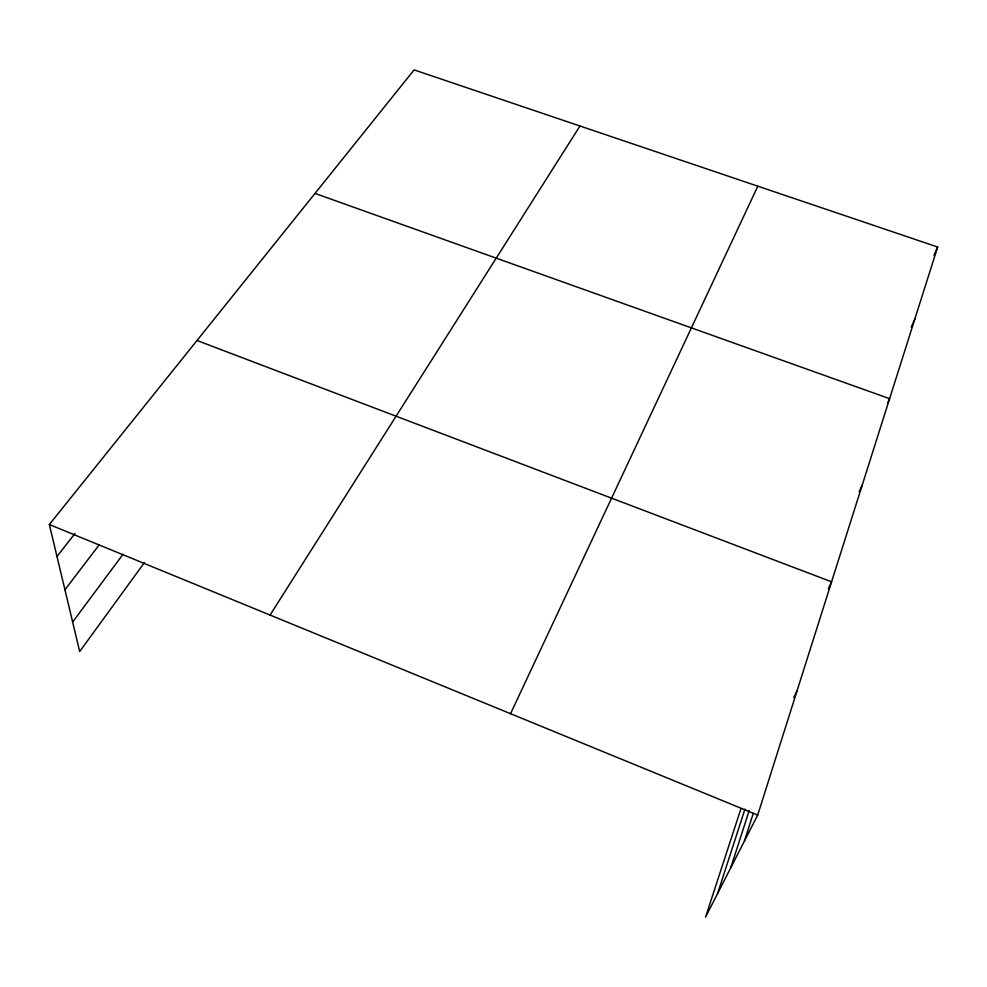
<?xml version="1.0" encoding="UTF-8"?>
<svg xmlns="http://www.w3.org/2000/svg" width="987" height="987" viewBox="0 0 987 987"><rect width="100%" height="100%" fill="white"/><g stroke="black" fill="none" stroke-linecap="round" stroke-linejoin="round"><path stroke-width="1.48" d="M741.003 808.501L705.545 917.108L757.695 815.065L937.65 247.021L414.108 69.892L49.35 524.529L79.688 651.531L144.447 562.565M744.469 840.936L753.291 813.313M730.775 867.733L749.158 810.635M717.574 893.58L744.951 809.155M934.01 255.411L937.65 247.021M911.211 327.252L914.887 318.875M887.745 402.832L889.608 398.674L315.001 193.415M859.134 491.859L862.243 485.061M510.55 713.687L757.819 186.173M828.327 588.758L831.585 581.824L197.005 340.49M793.782 697.599L797.002 690.986M270.08 615.061L579.961 126.003M72.643 622.02L123.079 554.238M64.932 589.77L99.181 544.873M56.987 556.495L74.963 533.523M49.35 524.529L757.695 815.065"/></g></svg>
